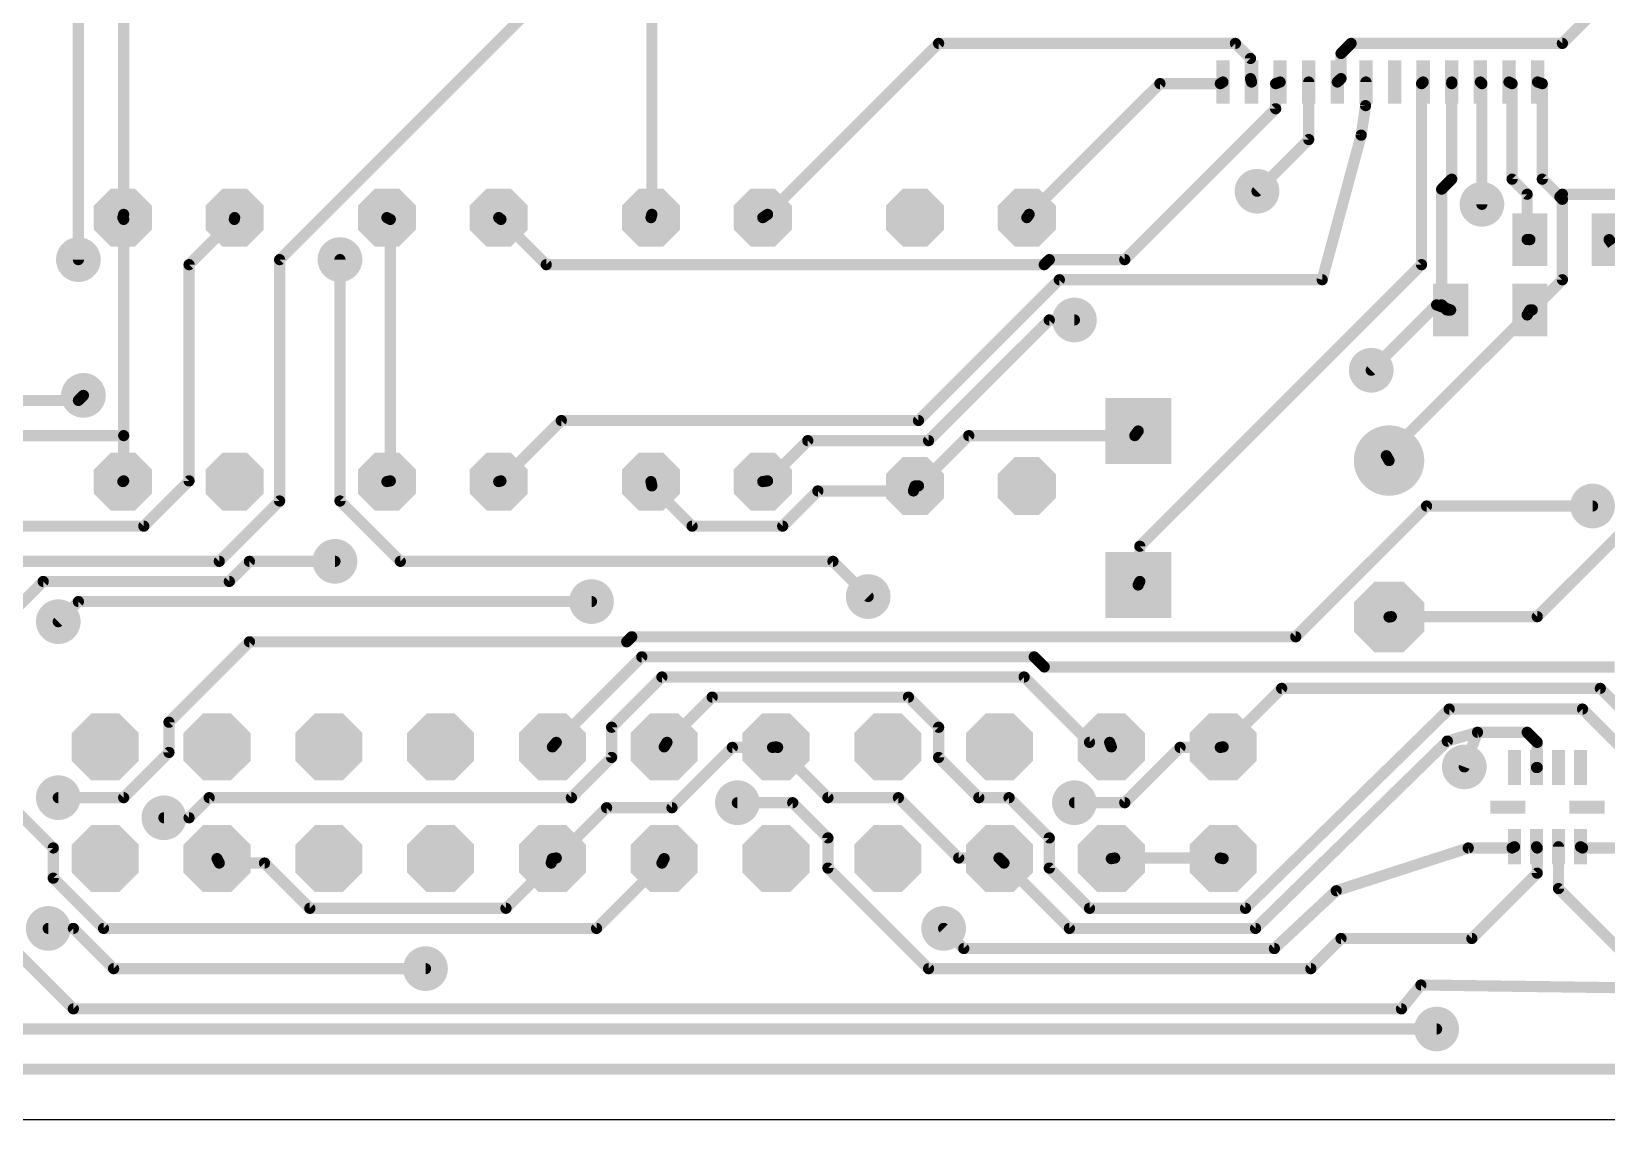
# Model space of a CAD drawing. Extents: x 0 to 99, y 0 to 42.
# Drawn here: x 44.65 to 80.44, y 0 to 24.73 of the extents above; entities that cross this region are included whole.
import ezdxf

# ---------------------------------------------------------------- set-up
doc = ezdxf.new("R2010")
doc.units = 0
for name, color, linetype in [('1', 14, 'CONTINUOUS'), ('17', 94, 'CONTINUOUS'), ('18', 94, 'CONTINUOUS'), ('20', 178, 'CONTINUOUS')]:
    doc.layers.add(name, color=color, linetype=linetype)

# ---------------------------------------------------------------- blocks, each defined once
blk = doc.blocks.new('ROUNDP')
at = {"const_width": 0.5}
blk.add_lwpolyline([(0, -0.25, 1), (0, 0.25, 1), (0, -0.25)], format="xyb", dxfattribs=at)
blk = doc.blocks.new('OCTAGONP')
at = {"const_width": 0.5}
blk.add_lwpolyline([(-0.25, -0.1036), (-0.25, 0.1036), (-0.1036, 0.25), (0.1036, 0.25), (0.25, 0.1036), (0.25, -0.1036), (0.1036, -0.25), (-0.1036, -0.25), (-0.25, -0.1036), (-0.25, 0.1036)], dxfattribs=at)
blk = doc.blocks.new('RECT')
blk.add_solid([(-0.5, -0.5), (0.5, -0.5), (-0.5, 0.5), (0.5, 0.5)])
blk = doc.blocks.new('ROUNDV')
at = {"const_width": 0.5}
blk.add_lwpolyline([(0, -0.25, 1), (0, 0.25, 1), (0, -0.25)], format="xyb", dxfattribs=at)

msp = doc.modelspace()

# ---------------------------------------------------------------- linework, layer by layer
at = {"layer": '1', "const_width": 0.254}
for points in [[(45.72, 19.5453), (45.72, 31.5468)], [(50.292, 19.5453), (58.293, 27.5463)], [(46.7487, 20.574), (46.7487, 26.4033)], [(58.7502, 20.574), (58.7502, 26.4033)], [(80.2386, 25.2603), (79.4385, 24.4602)], [(61.3791, 20.574), (65.2653, 24.4602)], [(65.2653, 24.4602), (72.009, 24.4602)], [(72.009, 24.4602), (72.3519, 24.1173)], [(74.6379, 24.4602), (74.4093, 24.2316)], [(74.4093, 24.2316), (74.4093, 23.6601)], [(79.4385, 24.4602), (74.6379, 24.4602)], [(72.3519, 24.1173), (72.3519, 23.6601)], [(67.3227, 20.574), (70.2945, 23.5458)], [(70.2945, 23.5458), (71.6661, 23.5458)], [(71.6661, 23.5458), (71.725, 23.5822)], [(72.3519, 23.6601), (72.375, 23.5822)], [(72.9234, 23.5458), (73.025, 23.5822)], [(72.9234, 22.9743), (72.9234, 23.5458)], [(73.675, 23.5822), (73.675, 22.275)], [(74.4093, 23.6601), (74.325, 23.5822)], [(74.9665, 23.0458), (74.975, 23.5822)], [(76.2381, 23.5458), (76.275, 23.5822)], [(76.2381, 19.431), (76.2381, 23.5458)], [(76.9239, 23.5458), (76.925, 23.5822)], [(76.9239, 21.3741), (76.9239, 23.5458)], [(77.6097, 23.5458), (77.575, 23.5822)], [(77.6097, 20.8026), (77.6097, 23.5458)], [(78.2955, 23.5458), (78.225, 23.5822)], [(78.2955, 21.3741), (78.2955, 23.5458)], [(78.9813, 23.5458), (78.875, 23.5822)], [(78.9813, 21.3741), (78.9813, 23.5458)], [(69.4944, 19.5453), (72.9234, 22.9743)], [(74.8665, 22.3743), (74.9665, 23.0458)], [(73.675, 22.275), (72.5, 21.1)], [(73.9803, 19.0881), (74.8665, 22.3743)], [(76.6953, 21.1455), (76.9239, 21.3741)], [(78.6384, 21.0312), (78.2955, 21.3741)], [(79.3813, 20.9741), (78.9813, 21.3741)], [(76.6953, 18.5166), (76.6953, 21.1455)], [(78.6384, 20.0025), (78.6384, 21.0312)], [(79.4385, 21.0312), (79.3813, 20.9741)], [(79.4385, 21.0312), (82.9389, 21.0312)], [(79.4385, 20.9169), (79.3813, 20.9741)], [(79.4385, 19.0881), (79.4385, 20.9169)], [(46.7487, 20.574), (46.73, 20.5)], [(46.7487, 20.4597), (46.73, 20.5)], [(46.7487, 20.4597), (46.7487, 15.5448)], [(49.2633, 20.4597), (48.2346, 19.431)], [(49.2633, 20.4597), (49.27, 20.5)], [(52.8066, 20.4597), (52.73, 20.5)], [(52.8066, 20.4597), (52.8066, 14.5161)], [(55.3212, 20.4597), (55.27, 20.5)], [(55.3212, 20.4597), (56.3499, 19.431)], [(58.7502, 20.574), (58.73, 20.5)], [(61.3791, 20.574), (61.27, 20.5)], [(67.3227, 20.574), (67.27, 20.5)], [(78.6384, 20.0025), (78.7, 20)], [(80.5815, 19.8882), (80.5, 20)], [(48.2346, 19.431), (48.2346, 14.5161)], [(50.292, 14.0589), (50.292, 19.5453)], [(51.6636, 14.0589), (51.6636, 19.5453)], [(56.3499, 19.431), (67.6656, 19.431)], [(67.6656, 19.431), (67.7799, 19.5453)], [(67.7799, 19.5453), (69.4944, 19.5453)], [(69.8373, 13.0302), (76.2381, 19.431)], [(64.8081, 15.8877), (68.0085, 19.0881)], [(68.0085, 19.0881), (73.9803, 19.0881)], [(78.7527, 18.4023), (79.4385, 19.0881)], [(75.0951, 17.0307), (76.581, 18.5166)], [(76.581, 18.5166), (76.9, 18.4)], [(76.8096, 18.4023), (76.6953, 18.5166)], [(65.0367, 15.4305), (67.7799, 18.1737)], [(67.7799, 18.1737), (68.3514, 18.1737)], [(75.438, 15.0876), (78.6384, 18.288)], [(76.8096, 18.4023), (76.9, 18.4)], [(78.6384, 18.288), (78.7, 18.4)], [(78.7527, 18.4023), (78.7, 18.4)], [(45.72, 16.3449), (41.148, 16.3449)], [(45.8343, 16.4592), (45.72, 16.3449)], [(55.3212, 14.5161), (56.6928, 15.8877)], [(56.6928, 15.8877), (64.8081, 15.8877)], [(69.723, 15.5448), (69.8, 15.65)], [(46.7487, 15.5448), (42.8625, 15.5448)], [(46.7487, 15.5448), (46.7487, 14.5161)], [(61.3791, 14.5161), (62.2935, 15.4305)], [(62.2935, 15.4305), (65.0367, 15.4305)], [(64.8081, 14.4018), (65.9511, 15.5448)], [(65.9511, 15.5448), (69.723, 15.5448)], [(75.438, 15.0876), (75.5, 14.978)], [(46.7487, 14.5161), (46.73, 14.5)], [(48.2346, 14.5161), (47.2059, 13.4874)], [(52.8066, 14.5161), (52.73, 14.5)], [(55.3212, 14.5161), (55.27, 14.5)], [(58.7502, 14.4018), (58.73, 14.5)], [(58.7502, 14.4018), (59.6646, 13.4874)], [(61.3791, 14.5161), (61.27, 14.5)], [(61.722, 13.4874), (62.5221, 14.2875)], [(62.5221, 14.2875), (64.6938, 14.2875)], [(64.6938, 14.2875), (64.73, 14.4)], [(64.8081, 14.4018), (64.73, 14.4)], [(48.9204, 12.6873), (50.292, 14.0589)], [(53.0352, 12.6873), (51.6636, 14.0589)], [(76.3524, 13.9446), (73.3806, 10.9728)], [(80.1243, 13.9446), (76.3524, 13.9446)], [(47.2059, 13.4874), (43.0911, 13.4874)], [(59.6646, 13.4874), (61.722, 13.4874)], [(78.867, 11.43), (81.0387, 13.6017)], [(69.8373, 12.2301), (69.8373, 13.0302)], [(43.6626, 12.6873), (48.9204, 12.6873)], [(49.149, 12.2301), (49.6062, 12.6873)], [(49.6062, 12.6873), (51.5493, 12.6873)], [(62.865, 12.6873), (53.0352, 12.6873)], [(63.6651, 11.8872), (62.865, 12.6873)], [(42.6339, 9.9441), (44.9199, 12.2301)], [(44.9199, 12.2301), (49.149, 12.2301)], [(69.8373, 12.2301), (69.8, 12.15)], [(45.2628, 11.3157), (45.72, 11.7729)], [(45.72, 11.7729), (57.3786, 11.7729)], [(75.5523, 11.43), (75.5, 11.422)], [(75.5523, 11.43), (78.867, 11.43)], [(58.293, 10.9728), (58.1787, 10.8585)], [(73.3806, 10.9728), (58.293, 10.9728)], [(49.6062, 10.8585), (47.7774, 9.0297)], [(58.1787, 10.8585), (49.6062, 10.8585)], [(56.5785, 8.5725), (58.5216, 10.5156)], [(58.5216, 10.5156), (67.437, 10.5156)], [(67.437, 10.5156), (67.6656, 10.287)], [(67.6656, 10.287), (80.6242, 10.287)], [(58.9788, 10.0584), (57.8358, 8.9154)], [(67.2084, 10.0584), (58.9788, 10.0584)], [(68.6943, 8.5725), (67.2084, 10.0584)], [(59.0931, 8.5725), (60.1218, 9.6012)], [(60.1218, 9.6012), (64.5795, 9.6012)], [(64.5795, 9.6012), (65.2653, 8.9154)], [(73.06, 9.8), (71.73, 8.47)], [(80.3, 9.8), (73.06, 9.8)], [(81.1, 9), (80.3, 9.8)], [(72.2376, 4.8006), (76.8668, 9.3298)], [(76.8668, 9.3298), (79.8956, 9.3298)], [(79.8956, 9.3298), (81.0673, 8.1581)], [(47.7774, 9.0297), (47.7774, 8.3439)], [(57.8358, 8.9154), (57.8358, 8.2296)], [(65.2653, 8.9154), (65.2653, 8.2296)], [(56.5785, 8.5725), (56.49, 8.47)], [(59.0931, 8.5725), (59.03, 8.47)], [(61.4934, 8.4582), (61.57, 8.47)], [(61.6077, 8.4582), (61.57, 8.47)], [(69.1515, 8.5725), (68.6943, 8.5725)], [(69.1515, 8.5725), (69.19, 8.47)], [(71.6661, 8.4582), (71.73, 8.47)], [(72.4662, 4.3434), (76.8239, 8.6011)], [(76.8239, 8.6011), (77.5097, 8.8011)], [(77.2097, 8.0154), (77.5097, 8.8011)], [(77.5097, 8.8011), (78.6384, 8.8011)], [(78.6384, 8.8011), (78.867, 8.5725)], [(78.867, 8.5725), (78.867, 8.001)], [(47.7774, 8.3439), (46.7487, 7.3152)], [(57.8358, 8.2296), (56.9214, 7.3152)], [(59.2074, 7.0866), (60.579, 8.4582)], [(60.579, 8.4582), (61.4934, 8.4582)], [(61.6077, 8.4582), (62.7507, 7.3152)], [(65.2653, 8.2296), (66.1797, 7.3152)], [(69.4944, 7.2009), (70.7517, 8.4582)], [(70.7517, 8.4582), (71.6661, 8.4582)], [(78.867, 8.001), (78.85, 8)], [(45.1485, 6.1722), (44.2341, 7.0866)], [(46.7487, 7.3152), (45.2628, 7.3152)], [(48.6918, 7.3152), (48.2346, 6.858)], [(56.9214, 7.3152), (48.6918, 7.3152)], [(56.5785, 5.9436), (57.7215, 7.0866)], [(57.7215, 7.0866), (59.2074, 7.0866)], [(60.6933, 7.2009), (61.9506, 7.2009)], [(61.9506, 7.2009), (62.7507, 6.4008)], [(62.7507, 7.3152), (64.3509, 7.3152)], [(64.3509, 7.3152), (65.7225, 5.9436)], [(66.1797, 7.3152), (66.8655, 7.3152)], [(66.8655, 7.3152), (67.7799, 6.4008)], [(68.3514, 7.2009), (69.4944, 7.2009)], [(48.2346, 6.858), (47.6631, 6.858)], [(62.7507, 6.4008), (62.7507, 5.715)], [(67.7799, 6.4008), (67.7799, 5.715)], [(45.1485, 5.4864), (45.1485, 6.1722)], [(74.3, 5.2), (77.3, 6.1722)], [(77.3, 6.1722), (78.2955, 6.1722)], [(78.2955, 6.1722), (78.35, 6.2)], [(78.867, 6.1722), (78.85, 6.2)], [(78.867, 5.6007), (78.867, 6.1722)], [(79.35, 6.2), (79.35, 5.25)], [(79.8957, 6.1722), (79.85, 6.2)], [(80.6957, 6.1721), (79.8957, 6.1722)], [(45.6057, 2.5146), (42.291, 5.8293)], [(48.9204, 5.8293), (48.87, 5.93)], [(49.9491, 5.8293), (48.9204, 5.8293)], [(50.9778, 4.8006), (49.9491, 5.8293)], [(56.4642, 5.8293), (55.4355, 4.8006)], [(56.4642, 5.8293), (56.49, 5.93)], [(56.5785, 5.9436), (56.49, 5.93)], [(58.9788, 5.8293), (57.4929, 4.3434)], [(58.9788, 5.8293), (59.03, 5.93)], [(62.7507, 5.715), (65.0367, 3.429)], [(65.7225, 5.9436), (66.6369, 5.9436)], [(66.6369, 5.9436), (66.65, 5.93)], [(66.7512, 5.8293), (66.65, 5.93)], [(66.7512, 5.8293), (68.2371, 4.3434)], [(67.7799, 5.715), (68.6943, 4.8006)], [(69.2658, 5.9436), (69.19, 5.93)], [(71.6661, 5.9436), (69.2658, 5.9436)], [(71.6661, 5.9436), (71.73, 5.93)], [(77.3811, 4.1148), (78.867, 5.6007)], [(46.2915, 4.3434), (45.1485, 5.4864)], [(79.35, 5.25), (81.1, 3.5)], [(72.8948, 3.8862), (74.3, 5.2)], [(55.4355, 4.8006), (50.9778, 4.8006)], [(68.6943, 4.8006), (72.2376, 4.8006)], [(45.6057, 4.3434), (45.0342, 4.3434)], [(46.5201, 3.429), (45.6057, 4.3434)], [(57.4929, 4.3434), (46.2915, 4.3434)], [(65.3796, 4.3434), (65.8368, 3.8862)], [(68.2371, 4.3434), (72.4662, 4.3434)], [(65.8368, 3.8862), (72.8948, 3.8862)], [(73.7234, 3.429), (74.4092, 4.1148)], [(74.4092, 4.1148), (77.3811, 4.1148)], [(53.6067, 3.429), (46.5201, 3.429)], [(65.0367, 3.429), (73.7234, 3.429)], [(76.2239, 3.0576), (75.7809, 2.5146)], [(83.5534, 2.9576), (76.2239, 3.0576)], [(75.7809, 2.5146), (45.6057, 2.5146)], [(39.7764, 2.0574), (76.581, 2.0574)], [(18.4023, 1.143), (82.5246, 1.143)]]:
    msp.add_lwpolyline(points, dxfattribs=at)
at = {"layer": '1', "const_width": 0.127}
for points in [[(65.2653, 24.5237, 1), (65.2653, 24.3967)], [(65.3102, 24.4153, 1), (65.2204, 24.5051)], [(72.0539, 24.5051, 1), (71.9641, 24.4153)], [(72.009, 24.3967, 1), (72.009, 24.5237)], [(74.4728, 24.2316, 1), (74.3458, 24.2316)], [(74.3644, 24.2765, 1), (74.4542, 24.1867)], [(74.6379, 24.5237, 1), (74.6379, 24.3967)], [(74.6828, 24.4153, 1), (74.593, 24.5051)], [(79.3936, 24.5051, 1), (79.4834, 24.4153)], [(79.4385, 24.3967, 1), (79.4385, 24.5237)], [(72.4154, 24.1173, 1), (72.2884, 24.1173)], [(72.307, 24.0724, 1), (72.3968, 24.1622)], [(70.2945, 23.6093, 1), (70.2945, 23.4823)], [(70.3394, 23.5009, 1), (70.2496, 23.5907)], [(71.6327, 23.5998, 1), (71.6995, 23.4918)], [(71.6661, 23.4823, 1), (71.6661, 23.6093)], [(71.7584, 23.5282, 1), (71.6916, 23.6362)], [(72.4128, 23.6782, 1), (72.291, 23.642)], [(72.2884, 23.6601, 1), (72.4154, 23.6601)], [(72.3141, 23.5641, 1), (72.4359, 23.6003)], [(72.9869, 23.5458, 1), (72.8599, 23.5458)], [(72.902, 23.6056, 1), (72.9448, 23.486)], [(73.0464, 23.5224, 1), (73.0036, 23.642)], [(73.7385, 23.5822, 1), (73.6115, 23.5822)], [(74.2819, 23.6288, 1), (74.3681, 23.5356)], [(74.3458, 23.6601, 1), (74.4728, 23.6601)], [(74.4524, 23.6135, 1), (74.3662, 23.7067)], [(75.0385, 23.5812, 1), (74.9115, 23.5832)], [(76.3016, 23.5458, 1), (76.1746, 23.5458)], [(76.1935, 23.591, 1), (76.2827, 23.5006)], [(76.3196, 23.537, 1), (76.2304, 23.6274)], [(76.9874, 23.5458, 1), (76.8604, 23.5458)], [(76.9885, 23.5803, 1), (76.8615, 23.5841)], [(77.621, 23.626, 1), (77.529, 23.5384)], [(77.6732, 23.5458, 1), (77.5462, 23.5458)], [(77.5637, 23.502, 1), (77.6557, 23.5896)], [(78.2541, 23.6386, 1), (78.1959, 23.5258)], [(78.359, 23.5458, 1), (78.232, 23.5458)], [(78.2664, 23.4894, 1), (78.3246, 23.6022)], [(78.8956, 23.6423, 1), (78.8544, 23.5221)], [(79.0448, 23.5458, 1), (78.9178, 23.5458)], [(78.9607, 23.4857, 1), (79.0019, 23.6059)], [(76.8604, 23.5477, 1), (76.9874, 23.5439)], [(72.8599, 22.9743, 1), (72.9869, 22.9743)], [(72.9683, 22.9294, 1), (72.8785, 23.0192)], [(74.903, 23.0468, 1), (75.03, 23.0448)], [(75.0293, 23.0364, 1), (74.9037, 23.0552)], [(73.6115, 22.275, 1), (73.7385, 22.275)], [(73.7199, 22.2301, 1), (73.6301, 22.3199)], [(74.8037, 22.3837, 1), (74.9293, 22.3649)], [(74.9278, 22.3578, 1), (74.8052, 22.3908)], [(76.9688, 21.3292, 1), (76.879, 21.419)], [(78.3404, 21.419, 1), (78.2506, 21.3292)], [(79.0262, 21.419, 1), (78.9364, 21.3292)], [(72.4551, 21.1449, 1), (72.5449, 21.0551)], [(76.7588, 21.1455, 1), (76.6318, 21.1455)], [(76.6504, 21.1904, 1), (76.7402, 21.1006)], [(76.8604, 21.3741, 1), (76.9874, 21.3741)], [(78.232, 21.3741, 1), (78.359, 21.3741)], [(78.7019, 21.0312, 1), (78.5749, 21.0312)], [(78.5935, 20.9863, 1), (78.6833, 21.0761)], [(78.9178, 21.3741, 1), (79.0448, 21.3741)], [(79.4385, 21.0947, 1), (79.4385, 20.9677)], [(79.4834, 20.9863, 1), (79.3936, 21.0761)], [(77.5462, 20.8026, 1), (77.6732, 20.8026)], [(79.4263, 21.019, 1), (79.3364, 20.9291)], [(79.3364, 21.019, 1), (79.4263, 20.9291)], [(79.3364, 20.9291, 1), (79.4263, 21.019)], [(79.502, 20.9169, 1), (79.375, 20.9169)], [(79.3936, 20.872, 1), (79.4834, 20.9618)], [(46.7876, 20.5267, 1), (46.6724, 20.4733)], [(46.6684, 20.5156, 1), (46.7916, 20.4844)], [(46.6852, 20.574, 1), (46.8122, 20.574)], [(46.8122, 20.4597, 1), (46.6852, 20.4597)], [(46.8103, 20.5584, 1), (46.6871, 20.5896)], [(46.6911, 20.433, 1), (46.8063, 20.4864)], [(49.2007, 20.4701, 1), (49.3259, 20.4493)], [(49.3326, 20.4896, 1), (49.2074, 20.5104)], [(49.3082, 20.4148, 1), (49.2184, 20.5046)], [(52.7596, 20.5562, 1), (52.7004, 20.4438)], [(52.8701, 20.4597, 1), (52.7431, 20.4597)], [(52.777, 20.4035, 1), (52.8362, 20.5159)], [(55.3093, 20.5499, 1), (55.2307, 20.4501)], [(55.3661, 20.5046, 1), (55.2763, 20.4148)], [(55.2819, 20.4098, 1), (55.3605, 20.5096)], [(58.6687, 20.5167, 1), (58.7913, 20.4833)], [(58.6867, 20.574, 1), (58.8137, 20.574)], [(58.8115, 20.5573, 1), (58.6889, 20.5907)], [(61.2344, 20.5526, 1), (61.3056, 20.4474)], [(61.3342, 20.6189, 1), (61.424, 20.5291)], [(61.4147, 20.5214, 1), (61.3435, 20.6266)], [(67.2183, 20.5368, 1), (67.3217, 20.4632)], [(67.2778, 20.6189, 1), (67.3676, 20.5291)], [(67.3744, 20.5372, 1), (67.271, 20.6108)], [(78.641, 20.0659, 1), (78.6358, 19.9391)], [(78.5749, 20.0025, 1), (78.7019, 20.0025)], [(78.6974, 19.9366, 1), (78.7026, 20.0634)], [(80.5513, 20.0374, 1), (80.4487, 19.9626)], [(45.6565, 19.5453, 1), (45.7835, 19.5453)], [(48.2981, 19.431, 1), (48.1711, 19.431)], [(48.1897, 19.4759, 1), (48.2795, 19.3861)], [(50.3555, 19.5453, 1), (50.2285, 19.5453)], [(50.2471, 19.5902, 1), (50.3369, 19.5004)], [(51.7271, 19.5453, 1), (51.6001, 19.5453)], [(56.3499, 19.4945, 1), (56.3499, 19.3675)], [(56.305, 19.3861, 1), (56.3948, 19.4759)], [(67.6207, 19.4759, 1), (67.7105, 19.3861)], [(67.6656, 19.3675, 1), (67.6656, 19.4945)], [(67.7799, 19.6088, 1), (67.7799, 19.4818)], [(67.8248, 19.5004, 1), (67.735, 19.5902)], [(69.4495, 19.5902, 1), (69.5393, 19.5004)], [(69.4944, 19.4818, 1), (69.4944, 19.6088)], [(76.1746, 19.431, 1), (76.3016, 19.431)], [(76.283, 19.3861, 1), (76.1932, 19.4759)], [(68.0085, 19.1516, 1), (68.0085, 19.0246)], [(68.0534, 19.0432, 1), (67.9636, 19.133)], [(73.919, 19.1046, 1), (74.0416, 19.0716)], [(73.9803, 19.0246, 1), (73.9803, 19.1516)], [(79.375, 19.0881, 1), (79.502, 19.0881)], [(79.4834, 19.0432, 1), (79.3936, 19.133)], [(76.6028, 18.5762, 1), (76.5592, 18.457)], [(76.6259, 18.4717, 1), (76.5361, 18.5615)], [(76.7402, 18.5615, 1), (76.6504, 18.4717)], [(67.7799, 18.2372, 1), (67.7799, 18.1102)], [(67.8248, 18.1288, 1), (67.735, 18.2186)], [(68.3514, 18.1102, 1), (68.3514, 18.2372)], [(76.6318, 18.5166, 1), (76.7588, 18.5166)], [(76.8112, 18.4658, 1), (76.808, 18.3388)], [(76.7647, 18.3574, 1), (76.8545, 18.4472)], [(76.8782, 18.3404, 1), (76.9218, 18.4596)], [(76.8984, 18.3365, 1), (76.9016, 18.4635)], [(78.5828, 18.3186, 1), (78.694, 18.2574)], [(78.6833, 18.2431, 1), (78.5935, 18.3329)], [(78.6972, 18.4634, 1), (78.7028, 18.3366)], [(78.7556, 18.3694, 1), (78.6444, 18.4306)], [(78.7078, 18.4472, 1), (78.7976, 18.3574)], [(78.7555, 18.3389, 1), (78.7499, 18.4657)], [(75.0502, 17.0756, 1), (75.14, 16.9858)], [(45.72, 16.2814, 1), (45.72, 16.4084)], [(45.8792, 16.4143, 1), (45.7894, 16.5041)], [(45.6751, 16.3898, 1), (45.7649, 16.3)], [(56.6928, 15.9512, 1), (56.6928, 15.8242)], [(56.7377, 15.8428, 1), (56.6479, 15.9326)], [(64.7632, 15.9326, 1), (64.853, 15.8428)], [(64.8081, 15.8242, 1), (64.8081, 15.9512)], [(69.8512, 15.6125, 1), (69.7488, 15.6875)], [(46.8122, 15.5448, 1), (46.6852, 15.5448)], [(46.6852, 15.5448, 1), (46.8122, 15.5448)], [(46.7487, 15.4813, 1), (46.7487, 15.6083)], [(62.2935, 15.494, 1), (62.2935, 15.367)], [(62.3384, 15.3856, 1), (62.2486, 15.4754)], [(64.9918, 15.4754, 1), (65.0816, 15.3856)], [(65.0367, 15.367, 1), (65.0367, 15.494)], [(65.9511, 15.6083, 1), (65.9511, 15.4813)], [(65.996, 15.4999, 1), (65.9062, 15.5897)], [(69.6718, 15.5823, 1), (69.7742, 15.5073)], [(69.723, 15.4813, 1), (69.723, 15.6083)], [(75.4933, 15.1189, 1), (75.3827, 15.0563)], [(75.3931, 15.1325, 1), (75.4829, 15.0427)], [(75.4447, 14.9467, 1), (75.5553, 15.0093)], [(46.6886, 14.5481, 1), (46.7714, 14.4519)], [(46.6852, 14.5161, 1), (46.8122, 14.5161)], [(46.7901, 14.468, 1), (46.7073, 14.5642)], [(48.1711, 14.5161, 1), (48.2981, 14.5161)], [(48.2795, 14.4712, 1), (48.1897, 14.561)], [(52.7169, 14.5621, 1), (52.7431, 14.4379)], [(52.7431, 14.5161, 1), (52.8701, 14.5161)], [(52.8197, 14.454, 1), (52.7935, 14.5782)], [(55.251, 14.5606, 1), (55.289, 14.4394)], [(55.2763, 14.561, 1), (55.3661, 14.4712)], [(55.3402, 14.4555, 1), (55.3022, 14.5767)], [(58.7922, 14.5128, 1), (58.6678, 14.4872)], [(58.7951, 14.4467, 1), (58.7053, 14.3569)], [(58.688, 14.389, 1), (58.8124, 14.4146)], [(61.2607, 14.5628, 1), (61.2793, 14.4372)], [(61.3342, 14.561, 1), (61.424, 14.4712)], [(61.3884, 14.4533, 1), (61.3698, 14.5789)], [(62.5221, 14.351, 1), (62.5221, 14.224)], [(62.567, 14.2426, 1), (62.4772, 14.3324)], [(64.6334, 14.307, 1), (64.7542, 14.268)], [(64.7285, 14.4635, 1), (64.7315, 14.3365)], [(64.7904, 14.3805, 1), (64.6696, 14.4195)], [(64.6938, 14.224, 1), (64.6938, 14.351)], [(64.7632, 14.4467, 1), (64.853, 14.3569)], [(64.8096, 14.3383, 1), (64.8066, 14.4653)], [(50.2285, 14.0589, 1), (50.3555, 14.0589)], [(50.3369, 14.014, 1), (50.2471, 14.1038)], [(51.7085, 14.1038, 1), (51.6187, 14.014)], [(51.6001, 14.0589, 1), (51.7271, 14.0589)], [(76.3524, 14.0081, 1), (76.3524, 13.8811)], [(76.3973, 13.8997, 1), (76.3075, 13.9895)], [(80.1243, 13.8811, 1), (80.1243, 14.0081)], [(47.2059, 13.4239, 1), (47.2059, 13.5509)], [(59.6646, 13.5509, 1), (59.6646, 13.4239)], [(61.722, 13.4239, 1), (61.722, 13.5509)], [(47.161, 13.5323, 1), (47.2508, 13.4425)], [(59.6197, 13.4425, 1), (59.7095, 13.5323)], [(61.6771, 13.5323, 1), (61.7669, 13.4425)], [(69.9008, 13.0302, 1), (69.7738, 13.0302)], [(69.7924, 13.0751, 1), (69.8822, 12.9853)], [(48.8755, 12.7322, 1), (48.9653, 12.6424)], [(48.9204, 12.6238, 1), (48.9204, 12.7508)], [(49.6062, 12.7508, 1), (49.6062, 12.6238)], [(49.6511, 12.6424, 1), (49.5613, 12.7322)], [(51.5493, 12.6238, 1), (51.5493, 12.7508)], [(53.0352, 12.7508, 1), (53.0352, 12.6238)], [(52.9903, 12.6424, 1), (53.0801, 12.7322)], [(62.9099, 12.7322, 1), (62.8201, 12.6424)], [(62.865, 12.6238, 1), (62.865, 12.7508)], [(44.9199, 12.2936, 1), (44.9199, 12.1666)], [(44.9648, 12.1852, 1), (44.875, 12.275)], [(49.1041, 12.275, 1), (49.1939, 12.1852)], [(49.149, 12.1666, 1), (49.149, 12.2936)], [(69.7424, 12.1768, 1), (69.8576, 12.1232)], [(69.7738, 12.2301, 1), (69.9008, 12.2301)], [(69.8949, 12.2033, 1), (69.7797, 12.2569)], [(45.72, 11.8364, 1), (45.72, 11.7094)], [(45.7649, 11.728, 1), (45.6751, 11.8178)], [(57.3786, 11.7094, 1), (57.3786, 11.8364)], [(63.6202, 11.8423, 1), (63.71, 11.9321)], [(75.4904, 11.4848, 1), (75.5096, 11.3592)], [(75.5523, 11.4935, 1), (75.5523, 11.3665)], [(75.5619, 11.3672, 1), (75.5427, 11.4928)], [(78.8221, 11.4749, 1), (78.9119, 11.3851)], [(78.867, 11.3665, 1), (78.867, 11.4935)], [(45.2179, 11.3606, 1), (45.3077, 11.2708)], [(58.293, 11.0363, 1), (58.293, 10.9093)], [(58.3379, 10.9279, 1), (58.2481, 11.0177)], [(73.3806, 10.9093, 1), (73.3806, 11.0363)], [(49.6062, 10.922, 1), (49.6062, 10.795)], [(49.6511, 10.8136, 1), (49.5613, 10.9034)], [(58.1338, 10.9034, 1), (58.2236, 10.8136)], [(58.1787, 10.795, 1), (58.1787, 10.922)], [(73.3357, 11.0177, 1), (73.4255, 10.9279)], [(58.5216, 10.5791, 1), (58.5216, 10.4521)], [(58.5665, 10.4707, 1), (58.4767, 10.5605)], [(67.4819, 10.5605, 1), (67.3921, 10.4707)], [(67.437, 10.4521, 1), (67.437, 10.5791)], [(67.6656, 10.3505, 1), (67.6656, 10.2235)], [(67.6207, 10.2421, 1), (67.7105, 10.3319)], [(58.9788, 10.1219, 1), (58.9788, 9.9949)], [(59.0237, 10.0135, 1), (58.9339, 10.1033)], [(67.2533, 10.1033, 1), (67.1635, 10.0135)], [(67.2084, 9.9949, 1), (67.2084, 10.1219)], [(60.1218, 9.6647, 1), (60.1218, 9.5377)], [(60.1667, 9.5563, 1), (60.0769, 9.6461)], [(64.6244, 9.6461, 1), (64.5346, 9.5563)], [(64.5795, 9.5377, 1), (64.5795, 9.6647)], [(73.06, 9.8635, 1), (73.06, 9.7365)], [(73.1049, 9.7551, 1), (73.0151, 9.8449)], [(80.3449, 9.8449, 1), (80.2551, 9.7551)], [(80.3, 9.7365, 1), (80.3, 9.8635)], [(76.8668, 9.3933, 1), (76.8668, 9.2663)], [(76.9112, 9.2844, 1), (76.8224, 9.3752)], [(79.9405, 9.3747, 1), (79.8507, 9.2849)], [(79.8956, 9.2663, 1), (79.8956, 9.3933)], [(47.8409, 9.0297, 1), (47.7139, 9.0297)], [(47.7325, 9.0746, 1), (47.8223, 8.9848)], [(57.8993, 8.9154, 1), (57.7723, 8.9154)], [(57.7909, 8.9603, 1), (57.8807, 8.8705)], [(65.3288, 8.9154, 1), (65.2018, 8.9154)], [(65.2204, 8.8705, 1), (65.3102, 8.9603)], [(56.5336, 8.6174, 1), (56.6234, 8.5276)], [(56.6266, 8.531, 1), (56.5304, 8.614)], [(59.0482, 8.6174, 1), (59.138, 8.5276)], [(59.1472, 8.5392, 1), (59.039, 8.6058)], [(61.589, 8.5306, 1), (61.551, 8.4094)], [(61.5797, 8.4072, 1), (61.5603, 8.5328)], [(68.6943, 8.636, 1), (68.6943, 8.509)], [(68.6494, 8.5276, 1), (68.7392, 8.6174)], [(69.2109, 8.5948, 1), (69.0921, 8.5502)], [(69.1515, 8.509, 1), (69.1515, 8.636)], [(71.7415, 8.4076, 1), (71.7185, 8.5324)], [(76.8061, 8.6621, 1), (76.8417, 8.5401)], [(76.8683, 8.5557, 1), (76.7795, 8.6465)], [(77.5097, 8.8646, 1), (77.5097, 8.7376)], [(77.569, 8.7784, 1), (77.4504, 8.8238)], [(77.5275, 8.7401, 1), (77.4919, 8.8621)], [(78.6833, 8.846, 1), (78.5935, 8.7562)], [(78.6384, 8.7376, 1), (78.6384, 8.8646)], [(78.9305, 8.5725, 1), (78.8035, 8.5725)], [(78.8221, 8.5276, 1), (78.9119, 8.6174)], [(47.7139, 8.3439, 1), (47.8409, 8.3439)], [(47.8223, 8.299, 1), (47.7325, 8.3888)], [(56.4419, 8.5115, 1), (56.5381, 8.4285)], [(57.7723, 8.2296, 1), (57.8993, 8.2296)], [(57.8807, 8.1847, 1), (57.7909, 8.2745)], [(58.9759, 8.5033, 1), (59.0841, 8.4367)], [(60.579, 8.5217, 1), (60.579, 8.3947)], [(60.6239, 8.4133, 1), (60.5341, 8.5031)], [(61.4837, 8.521, 1), (61.5031, 8.3954)], [(61.4934, 8.3947, 1), (61.4934, 8.5217)], [(61.6526, 8.5031, 1), (61.5628, 8.4133)], [(61.5887, 8.3976, 1), (61.6267, 8.5188)], [(65.3102, 8.2745, 1), (65.2204, 8.1847)], [(65.2018, 8.2296, 1), (65.3288, 8.2296)], [(69.1306, 8.4477, 1), (69.2494, 8.4923)], [(70.7517, 8.5217, 1), (70.7517, 8.3947)], [(70.7966, 8.4133, 1), (70.7068, 8.5031)], [(71.6546, 8.5206, 1), (71.6776, 8.3958)], [(71.6661, 8.3947, 1), (71.6661, 8.5217)], [(71.6851, 8.5149, 1), (71.7749, 8.4251)], [(77.1504, 8.0381, 1), (77.269, 7.9927)], [(78.8463, 8.0634, 1), (78.8537, 7.9366)], [(78.8035, 8.001, 1), (78.9305, 8.001)], [(78.8707, 7.9376, 1), (78.8633, 8.0644)], [(45.2628, 7.3787, 1), (45.2628, 7.2517)], [(46.7038, 7.3601, 1), (46.7936, 7.2703)], [(46.7487, 7.2517, 1), (46.7487, 7.3787)], [(48.6918, 7.3787, 1), (48.6918, 7.2517)], [(48.7367, 7.2703, 1), (48.6469, 7.3601)], [(56.8765, 7.3601, 1), (56.9663, 7.2703)], [(56.9214, 7.2517, 1), (56.9214, 7.3787)], [(57.7215, 7.1501, 1), (57.7215, 7.0231)], [(57.7664, 7.0417, 1), (57.6766, 7.1315)], [(59.1625, 7.1315, 1), (59.2523, 7.0417)], [(59.2074, 7.0231, 1), (59.2074, 7.1501)], [(60.6933, 7.2644, 1), (60.6933, 7.1374)], [(61.9955, 7.2458, 1), (61.9057, 7.156)], [(61.9506, 7.1374, 1), (61.9506, 7.2644)], [(62.7507, 7.3787, 1), (62.7507, 7.2517)], [(62.7058, 7.2703, 1), (62.7956, 7.3601)], [(64.3958, 7.3601, 1), (64.306, 7.2703)], [(64.3509, 7.2517, 1), (64.3509, 7.3787)], [(66.1797, 7.3787, 1), (66.1797, 7.2517)], [(66.1348, 7.2703, 1), (66.2246, 7.3601)], [(66.9104, 7.3601, 1), (66.8206, 7.2703)], [(66.8655, 7.2517, 1), (66.8655, 7.3787)], [(68.3514, 7.2644, 1), (68.3514, 7.1374)], [(69.4495, 7.2458, 1), (69.5393, 7.156)], [(69.4944, 7.1374, 1), (69.4944, 7.2644)], [(47.6631, 6.9215, 1), (47.6631, 6.7945)], [(48.1897, 6.9029, 1), (48.2795, 6.8131)], [(48.2346, 6.7945, 1), (48.2346, 6.9215)], [(62.8142, 6.4008, 1), (62.6872, 6.4008)], [(62.7058, 6.3559, 1), (62.7956, 6.4457)], [(67.8434, 6.4008, 1), (67.7164, 6.4008)], [(67.735, 6.3559, 1), (67.8248, 6.4457)], [(45.212, 6.1722, 1), (45.085, 6.1722)], [(45.1036, 6.1273, 1), (45.1934, 6.2171)], [(77.3, 6.2357, 1), (77.3, 6.1087)], [(77.3196, 6.1118, 1), (77.2804, 6.2326)], [(78.2666, 6.2288, 1), (78.3244, 6.1156)], [(78.2955, 6.1087, 1), (78.2955, 6.2357)], [(78.3789, 6.1434, 1), (78.3211, 6.2566)], [(78.9042, 6.2331, 1), (78.7958, 6.1669)], [(78.9305, 6.1722, 1), (78.8035, 6.1722)], [(78.8128, 6.1391, 1), (78.9212, 6.2053)], [(79.4135, 6.2, 1), (79.2865, 6.2)], [(79.883, 6.2543, 1), (79.817, 6.1457)], [(79.8957, 6.2357, 1), (79.8957, 6.1087)], [(79.8627, 6.1179, 1), (79.9287, 6.2265)], [(48.9268, 5.9584, 1), (48.8132, 5.9016)], [(48.9204, 5.8928, 1), (48.9204, 5.7658)], [(48.8636, 5.8009, 1), (48.9772, 5.8577)], [(49.994, 5.8742, 1), (49.9042, 5.7844)], [(49.9491, 5.7658, 1), (49.9491, 5.8928)], [(56.4027, 5.8451, 1), (56.5257, 5.8135)], [(56.5091, 5.7844, 1), (56.4193, 5.8742)], [(56.4804, 5.9928, 1), (56.4996, 5.8672)], [(56.5515, 5.9142, 1), (56.4285, 5.9458)], [(56.5336, 5.9885, 1), (56.6234, 5.8987)], [(56.5881, 5.8808, 1), (56.5689, 6.0064)], [(58.9222, 5.8581, 1), (59.0354, 5.8005)], [(59.0237, 5.7844, 1), (58.9339, 5.8742)], [(59.0866, 5.9012, 1), (58.9734, 5.9588)], [(62.7956, 5.7599, 1), (62.7058, 5.6701)], [(62.6872, 5.715, 1), (62.8142, 5.715)], [(65.7225, 6.0071, 1), (65.7225, 5.8801)], [(65.6776, 5.8987, 1), (65.7674, 5.9885)], [(66.6826, 5.9877, 1), (66.5912, 5.8995)], [(66.6948, 5.975, 1), (66.6052, 5.885)], [(66.6043, 5.8859, 1), (66.6957, 5.9741)], [(66.6369, 5.8801, 1), (66.6369, 6.0071)], [(66.7961, 5.8742, 1), (66.7063, 5.7844)], [(66.7064, 5.7843, 1), (66.796, 5.8743)], [(67.8248, 5.7599, 1), (67.735, 5.6701)], [(67.7164, 5.715, 1), (67.8434, 5.715)], [(69.1788, 5.9925, 1), (69.2012, 5.8675)], [(69.2658, 6.0071, 1), (69.2658, 5.8801)], [(69.277, 5.8811, 1), (69.2546, 6.0061)], [(71.6793, 6.0057, 1), (71.6529, 5.8815)], [(71.6661, 5.8801, 1), (71.6661, 6.0071)], [(71.7168, 5.8679, 1), (71.7432, 5.9921)], [(78.9119, 5.5558, 1), (78.8221, 5.6456)], [(45.1934, 5.5313, 1), (45.1036, 5.4415)], [(45.085, 5.4864, 1), (45.212, 5.4864)], [(78.8035, 5.6007, 1), (78.9305, 5.6007)], [(79.3949, 5.2949, 1), (79.3051, 5.2051)], [(74.2804, 5.2604, 1), (74.3196, 5.1396)], [(74.3434, 5.1536, 1), (74.2566, 5.2464)], [(79.2865, 5.25, 1), (79.4135, 5.25)], [(50.9778, 4.8641, 1), (50.9778, 4.7371)], [(50.9329, 4.7557, 1), (51.0227, 4.8455)], [(55.3906, 4.8455, 1), (55.4804, 4.7557)], [(55.4355, 4.7371, 1), (55.4355, 4.8641)], [(68.6943, 4.8641, 1), (68.6943, 4.7371)], [(68.6494, 4.7557, 1), (68.7392, 4.8455)], [(72.1932, 4.846, 1), (72.282, 4.7552)], [(72.2376, 4.7371, 1), (72.2376, 4.8641)], [(45.0342, 4.4069, 1), (45.0342, 4.2799)], [(45.6506, 4.3883, 1), (45.5608, 4.2985)], [(45.6057, 4.2799, 1), (45.6057, 4.4069)], [(46.2915, 4.4069, 1), (46.2915, 4.2799)], [(46.2466, 4.2985, 1), (46.3364, 4.3883)], [(57.448, 4.3883, 1), (57.5378, 4.2985)], [(57.4929, 4.2799, 1), (57.4929, 4.4069)], [(65.4245, 4.3883, 1), (65.3347, 4.2985)], [(68.2371, 4.4069, 1), (68.2371, 4.2799)], [(68.1922, 4.2985, 1), (68.282, 4.3883)], [(72.4218, 4.3888, 1), (72.5106, 4.298)], [(72.4662, 4.2799, 1), (72.4662, 4.4069)], [(65.8368, 3.9497, 1), (65.8368, 3.8227)], [(65.7919, 3.8413, 1), (65.8817, 3.9311)], [(72.8514, 3.9326, 1), (72.9382, 3.8398)], [(72.8948, 3.8227, 1), (72.8948, 3.9497)], [(74.4092, 4.1783, 1), (74.4092, 4.0513)], [(74.4541, 4.0699, 1), (74.3643, 4.1597)], [(77.3362, 4.1597, 1), (77.426, 4.0699)], [(77.3811, 4.0513, 1), (77.3811, 4.1783)], [(46.5201, 3.4925, 1), (46.5201, 3.3655)], [(46.4752, 3.3841, 1), (46.565, 3.4739)], [(53.6067, 3.3655, 1), (53.6067, 3.4925)], [(65.0367, 3.4925, 1), (65.0367, 3.3655)], [(64.9918, 3.3841, 1), (65.0816, 3.4739)], [(73.6785, 3.4739, 1), (73.7683, 3.3841)], [(73.7234, 3.3655, 1), (73.7234, 3.4925)], [(76.2248, 3.1211, 1), (76.223, 2.9941)], [(76.2731, 3.0175, 1), (76.1747, 3.0977)], [(45.6057, 2.5781, 1), (45.6057, 2.4511)], [(45.5608, 2.4697, 1), (45.6506, 2.5595)], [(75.7317, 2.5547, 1), (75.8301, 2.4745)], [(75.7809, 2.4511, 1), (75.7809, 2.5781)], [(76.581, 1.9939, 1), (76.581, 2.1209)]]:
    msp.add_lwpolyline(points, format="xyb", dxfattribs=at)
at = {"layer": '20'}
msp.add_line((0, 0), (99, 0), dxfattribs=at)

# ---------------------------------------------------------------- block references
at = {"layer": '1'}
for p, xscale, yscale, rotation in [((71.725, 23.5822), 0.3048, 0.9906, 180), ((72.375, 23.5822), 0.3048, 0.9906, 180), ((73.025, 23.5822), 0.3048, 0.9906, 180), ((73.675, 23.5822), 0.3048, 0.9906, 180), ((74.325, 23.5822), 0.3048, 0.9906, 180), ((74.975, 23.5822), 0.3048, 0.9906, 180), ((75.625, 23.5822), 0.3048, 0.9906, 180), ((76.275, 23.5822), 0.3048, 0.9906, 180), ((76.925, 23.5822), 0.3048, 0.9906, 180), ((77.575, 23.5822), 0.3048, 0.9906, 180), ((78.225, 23.5822), 0.3048, 0.9906, 180), ((78.875, 23.5822), 0.3048, 0.9906, 180), ((69.8, 15.65), 1.5, 1.5, 180), ((69.8, 12.15), 1.5, 1.5, 180), ((78.35, 8), 0.8, 0.3, 270), ((78.85, 8), 0.8, 0.3, 270), ((79.35, 8), 0.8, 0.3, 270), ((79.85, 8), 0.8, 0.3, 270), ((80, 7.1), 0.8, 0.3, 180), ((78.35, 6.2), 0.8, 0.3, 90), ((78.85, 6.2), 0.8, 0.3, 90), ((79.35, 6.2), 0.8, 0.3, 90), ((79.85, 6.2), 0.8, 0.3, 90)]:
    msp.add_blockref('RECT', p, dxfattribs=dict(at, xscale=xscale, yscale=yscale, rotation=rotation))
at = {"layer": '1', "xscale": 0.8}
for p, yscale in [((78.7, 20), 1.2), ((80.5, 20), 1.2), ((76.9, 18.4), 1.2), ((78.7, 18.4), 1.2), ((78.2, 7.1), 0.3)]:
    msp.add_blockref('RECT', p, dxfattribs=dict(at, yscale=yscale))
at = {"layer": '17', "xscale": 1.3208, "yscale": 1.3208}
for p in [(46.73, 20.5), (49.27, 20.5), (52.73, 20.5), (55.27, 20.5), (58.73, 20.5), (61.27, 20.5), (64.73, 20.5), (67.27, 20.5), (46.73, 14.5), (49.27, 14.5), (52.73, 14.5), (55.27, 14.5), (58.73, 14.5), (61.27, 14.5), (64.73, 14.4), (67.27, 14.4)]:
    msp.add_blockref('OCTAGONP', p, dxfattribs=at)
at = {"layer": '17'}
for name, p, xscale, yscale, rotation in [('ROUNDP', (75.5, 14.978), 1.6002, 1.6002, 270), ('OCTAGONP', (75.5, 11.422), 1.6002, 1.6002, 270), ('OCTAGONP', (46.33, 8.47), 1.524, 1.524, 180), ('OCTAGONP', (48.87, 8.47), 1.524, 1.524, 180), ('OCTAGONP', (51.41, 8.47), 1.524, 1.524, 180), ('OCTAGONP', (53.95, 8.47), 1.524, 1.524, 180), ('OCTAGONP', (56.49, 8.47), 1.524, 1.524, 180), ('OCTAGONP', (59.03, 8.47), 1.524, 1.524, 180), ('OCTAGONP', (61.57, 8.47), 1.524, 1.524, 180), ('OCTAGONP', (64.11, 8.47), 1.524, 1.524, 180), ('OCTAGONP', (66.65, 8.47), 1.524, 1.524, 180), ('OCTAGONP', (69.19, 8.47), 1.524, 1.524, 180), ('OCTAGONP', (71.73, 8.47), 1.524, 1.524, 180), ('OCTAGONP', (46.33, 5.93), 1.524, 1.524, 180), ('OCTAGONP', (48.87, 5.93), 1.524, 1.524, 180), ('OCTAGONP', (51.41, 5.93), 1.524, 1.524, 180), ('OCTAGONP', (53.95, 5.93), 1.524, 1.524, 180), ('OCTAGONP', (56.49, 5.93), 1.524, 1.524, 180), ('OCTAGONP', (59.03, 5.93), 1.524, 1.524, 180), ('OCTAGONP', (61.57, 5.93), 1.524, 1.524, 180), ('OCTAGONP', (64.11, 5.93), 1.524, 1.524, 180), ('OCTAGONP', (66.65, 5.93), 1.524, 1.524, 180), ('OCTAGONP', (69.19, 5.93), 1.524, 1.524, 180), ('OCTAGONP', (71.73, 5.93), 1.524, 1.524, 180)]:
    msp.add_blockref(name, p, dxfattribs=dict(at, xscale=xscale, yscale=yscale, rotation=rotation))
at = {"layer": '18', "xscale": 1.016, "yscale": 1.016}
for p in [(72.5, 21.1), (77.6097, 20.8026), (45.72, 19.5453), (51.6636, 19.5453), (68.3514, 18.1737), (75.0951, 17.0307), (45.8343, 16.4592), (80.1243, 13.9446), (51.5493, 12.6873), (57.3786, 11.7729), (63.6651, 11.8872), (45.2628, 11.3157), (77.2097, 8.0154), (45.2628, 7.3152), (60.6933, 7.2009), (68.3514, 7.2009), (47.6631, 6.858), (45.0342, 4.3434), (65.3796, 4.3434), (53.6067, 3.429), (76.581, 2.0574)]:
    msp.add_blockref('ROUNDV', p, dxfattribs=at)

doc.saveas('drawing.dxf')
